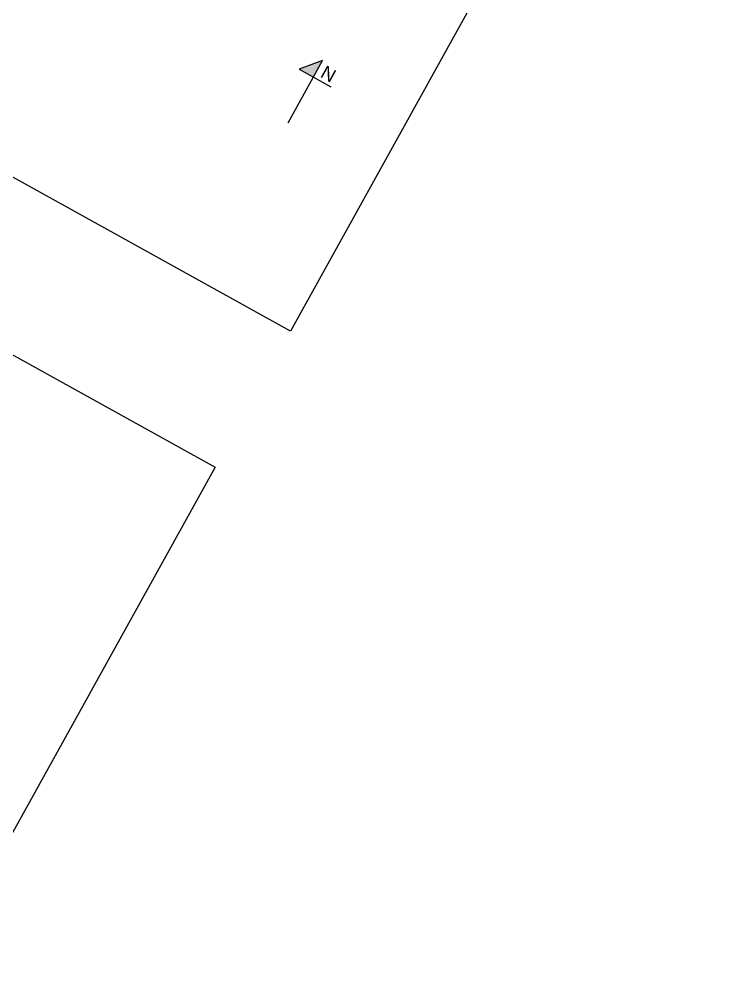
# Model space of a CAD drawing. Header units: millimetres. Extents: x 1116 to 6757, y -1736 to 5159.
# Drawn here: x 3392 to 4974, y 992 to 3145 of the extents above; entities that cross this region are included whole.
import ezdxf

# ---------------------------------------------------------------- set-up
doc = ezdxf.new("R2010")
doc.units = ezdxf.units.MM
doc.layers.add('A-FURN', color=9, linetype='Continuous')
doc.layers.add('A-WALL-FULL-EXTR', color=1, linetype='Continuous')
doc.styles.get("Standard").update_dxf_attribs({"font": 'arial.ttf'})

msp = doc.modelspace()

# ---------------------------------------------------------------- hatches: boundary and pattern name
at = {"true_color": 0x636466}
h = msp.add_hatch(color=251, dxfattribs=at)
h.dxf.hatch_style = 1
h.paths.add_polyline_path([(4077.397, 3051.464), (4024.4, 3031.821), (4056.611, 3013.966)])

# ---------------------------------------------------------------- linework, layer by layer
at = {"layer": 'A-FURN', "color": 251, "true_color": 0x636466}
for p, q in [((3999.556, 2911.036), (4077.397, 3051.464)), ((4077.397, 3051.464), (4024.4, 3031.821)), ((4024.4, 3031.821), (4096.291, 2991.971))]:
    msp.add_line(p, q, dxfattribs=at)
at = {"layer": 'A-WALL-FULL-EXTR'}
for p, q in [((4974.284, 4189.542), (4004.665, 2440.302)), ((4004.665, 2440.302), (2255.426, 3409.922)), ((3353.639, 2400.287), (3834.68, 2133.641)), ((3834.68, 2133.641), (2865.061, 384.402))]:
    msp.add_line(p, q, dxfattribs=at)

# ---------------------------------------------------------------- texts
at = {"layer": 'A-FURN', "color": 251, "true_color": 0x636466, "insert": (4084.83, 3041.597), "char_height": 30, "attachment_point": 1, "rotation": 331}
msp.add_mtext_dynamic_manual_height_columns('N', width=88.17383, gutter_width=12.5, heights=[0], dxfattribs=at)

doc.saveas('drawing.dxf')
